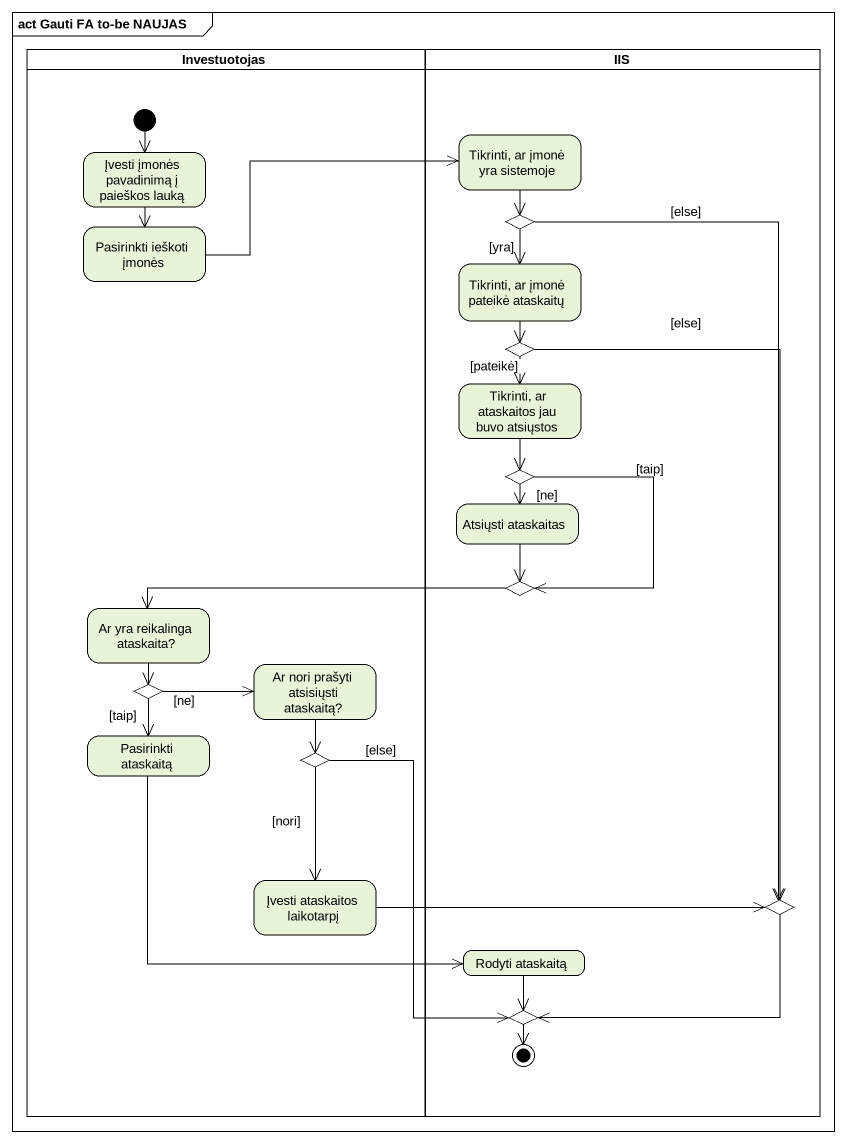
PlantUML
@startuml
mainframe act Gauti FA to-be NAUJAS
hide empty description
state Investuotojas <<partition>> {
  state "Įvesti įmonės pavadinimą į paieškos lauką" as Įvesti_įmonės_pavadinimą_į
  state "Pasirinkti ieškoti įmonės" as Pasirinkti_ieškoti_įmonės
  state "Ar yra reikalinga ataskaita?" as Ar_yra_reikalinga_ataskaita
  state choice5 <<choice>>
  state "Ar nori prašyti atsisiųsti ataskaitą?" as Ar_nori_prašyti_atsisiųsti
  state "Pasirinkti ataskaitą" as Pasirinkti_ataskaitą
  state choice6 <<choice>>
  state "Įvesti ataskaitos laikotarpį" as Įvesti_ataskaitos_laikotarpį
  [*] --> Įvesti_įmonės_pavadinimą_į
}
state IIS <<partition>> {
  state "Tikrinti, ar įmonė yra sistemoje" as Tikrinti_ar_įmonė_yra
  state choice1 <<choice>>
  state "Tikrinti, ar įmonė pateikė ataskaitų" as Tikrinti_ar_įmonė_pateikė
  state choice2 <<choice>>
  state "Tikrinti, ar ataskaitos jau buvo atsiųstos" as Tikrinti_ar_ataskaitos_jau
  state choice3 <<choice>>
  state "Atsiųsti ataskaitas" as Atsiųsti_ataskaitas
  state choice4 <<choice>>
  state choice7 <<choice>>
  state "Rodyti ataskaitą" as Rodyti_ataskaitą
  state choice8 <<choice>>
  choice8 --> [*]
}
Tikrinti_ar_įmonė_yra --> choice1
Įvesti_įmonės_pavadinimą_į --> Pasirinkti_ieškoti_įmonės
Pasirinkti_ieškoti_įmonės -right-> Tikrinti_ar_įmonė_yra
choice1 --> Tikrinti_ar_įmonė_pateikė : [yra]
choice1 --> choice7 : [else]
Tikrinti_ar_įmonė_pateikė --> choice2
choice2 --> Tikrinti_ar_ataskaitos_jau : [pateikė]
choice2 --> choice7 : [else]
Tikrinti_ar_ataskaitos_jau --> choice3
choice3 --> Atsiųsti_ataskaitas : [ne]
choice3 --> choice4 : [taip]
Atsiųsti_ataskaitas --> choice4
choice4 -left-> Ar_yra_reikalinga_ataskaita
Ar_yra_reikalinga_ataskaita --> choice5
choice5 -right-> Ar_nori_prašyti_atsisiųsti : [ne]
choice5 --> Pasirinkti_ataskaitą : [taip]
Ar_nori_prašyti_atsisiųsti --> choice6
Pasirinkti_ataskaitą -right-> Rodyti_ataskaitą
choice6 --> Įvesti_ataskaitos_laikotarpį : [nori]
choice6 --> choice8 : [else]
Įvesti_ataskaitos_laikotarpį -right-> choice7
choice7 -left-> choice8
Rodyti_ataskaitą --> choice8
@enduml
